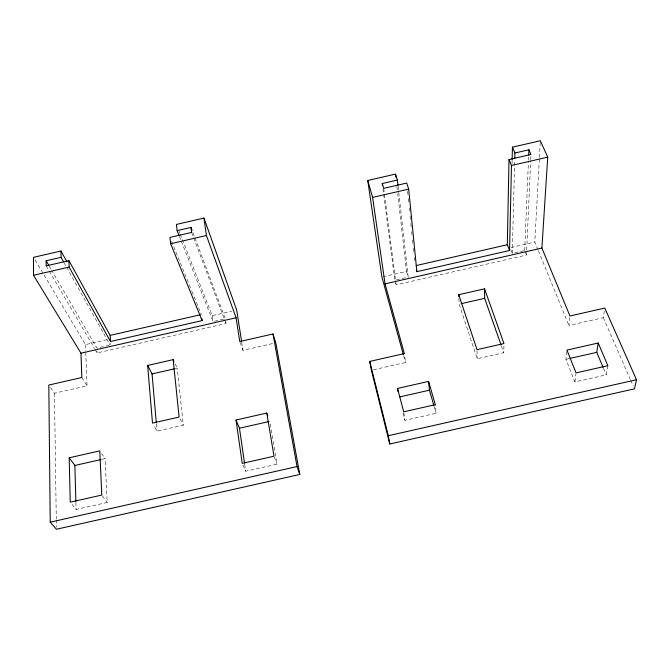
<?xml version="1.0" encoding="UTF-8"?>
<svg xmlns="http://www.w3.org/2000/svg" width="670" height="670" viewBox="0 0 670 670"><rect width="100%" height="100%" fill="white"/><g stroke="black" fill="none" stroke-linecap="round" stroke-linejoin="round"><path stroke-width="0.5" stroke-dasharray="3.35 2.51" d="M458.908 298.477L459.168 304.138L477.207 358.743L503.798 352.722L503.941 344.564M512.039 163.765L512.131 159.619M523.722 250.739L512.265 253.361L514.702 160.331M524.677 250.521L528.437 161.21M528.479 160.172L528.613 157.056M395.618 282.949L396.146 284.8L526.478 255.052L530.69 160.7M530.74 159.661L530.967 154.477M537.943 249.751L534.811 242.088L539.358 158.514M539.417 157.467L540.271 141.797M604.34 310.955L603.293 317.664L568.905 325.461L569.735 317.882M607.857 365.703L606.258 374.873L574.885 381.95L565.916 359.321L566.937 350.092M574.885 381.95L575.924 373.894M35.108 260.002L85.459 344.623L107.77 339.531M180.213 234.14L212.239 315.662L231.594 311.24M382.897 276.785L406.514 271.392L397.737 193.764M511.076 247.506L534.811 242.088M109.118 345.293L96.899 348.082L51.9 270.672M181.336 241.267L213.043 321.567L225.321 318.761L192.809 232.297M405.342 277.774L394.823 280.169L383.072 189.702M95.023 349.338L97.125 352.931L226.024 323.51L225.463 319.716M50.501 387.503L54.454 393.231L87.041 385.811L85.735 351.834M240.12 342.512L242.984 350.31L274.8 343.065M175.239 368.642L177.257 368.182L183.287 425.207L157.014 431.153L153.497 424.889M373.391 369.798L405.517 362.512L404.613 355.552M102.041 459.31L105.064 458.632L107.208 502.441L76.104 509.46L70.903 502.977M565.916 359.321L568.905 358.651M403.055 413.256L404.923 420.316L436.095 413.281L435.316 404.672M243.017 465.114L245.714 471.219L277.02 464.159L269.834 421.346M102.401 495.875L107.208 502.441M101.547 453.456L105.064 458.632M81.815 377.528L87.041 385.811M46.188 265.881L48.818 270.37M49.337 271.266L94.495 348.442M49.279 266.174L51.372 269.776M64.102 262.766L66.129 266.384M66.632 267.288L110.131 345.058L109.964 342.06M180.046 418.867L183.287 425.207M175.222 363.911L177.257 368.182M603.293 317.664L630.311 379.362M630.73 380.309L633.225 386.004M603.486 368.307L606.258 374.873M538.337 250.714L568.905 325.461M171.503 241.275L191.536 290.437M191.93 291.4L201.36 314.54M525.037 251.426L526.478 255.052M179.426 236.435L180.95 240.304M179.066 231.225L179.836 233.168M510.816 249.609L512.265 253.361M274.323 457.091L277.02 464.159M191.628 232.431L224.19 318.669M224.559 319.64L226.024 323.51M501.403 345.921L503.798 352.722M406.514 271.392L408.214 277.112L398.072 186.252M434.076 406.255L436.095 413.281M403.575 355.469L405.517 362.512M241.694 342.06L242.984 350.31M244.676 464.05L245.714 471.219M403.843 412.753L404.923 420.316M212.239 315.662L213.043 321.567M383.709 188.354L395.476 279.608M395.61 280.646L396.146 284.8M396.925 186.52L397.276 189.618M407.569 191.335L407.888 194.434M408.298 198.58L408.717 202.717M409.244 207.884L409.554 210.991M410.074 216.159L410.392 219.266M410.81 223.403L411.221 227.54M411.64 231.678L412.058 235.815M412.477 239.952L412.896 244.089M413.315 248.227L413.733 252.364M414.253 257.54L414.562 260.638M156.386 423.875L157.014 431.153M97.033 350.996L97.125 352.931M85.459 344.623L85.693 350.804M75.903 502.291L76.104 509.46M477.032 350.661L477.207 358.743M54.454 393.231L56.272 518.789M56.28 519.836L56.389 527.156"/><path stroke-width="1" d="M179.041 235.463L177.131 230.631L176.403 224.433L203.965 218.085L206.427 235.505L236.075 317.764L239.759 341.541L273 333.97L275.797 342.839L299.783 474.452L56.422 529.25L50.233 522.173L48.809 385.049L81.815 377.528L80.97 353.174L33.5 275.269L33.517 257.33L60.937 251.024L66.983 261.911M416.279 269.717L416.874 271.668L509.56 250.505L507.332 244.734L509.007 159.535L530.967 154.477L528.915 149.787L514.895 153.011L514.753 158.237M509.56 250.505L511.478 165.482L509.007 159.535M512.131 159.619L512.424 147.174L540.33 140.75L547.725 157.148L541.904 248.059L569.944 315.989L604.792 308.074L636.5 379.748L634.473 388.851L389.764 444.001L371.381 370.25L369.756 361.415L404.353 353.567L385.041 283.871L372.612 197.416L367.755 180.49L395.518 174.091L397.385 180.054L397.955 185.213M528.697 154.979L528.915 149.787M603.092 367.369L596.761 352.353L598.201 343.015L566.937 350.092L576.049 372.88L607.857 365.703L598.201 343.015M201.879 318.577L202.139 320.595L110.5 341.524L110.14 335.377L68.935 260.655L46.188 265.881L46.146 260.772L61.071 257.339L63.6 261.861M177.131 230.631L190.975 227.44L192.072 230.354M382.536 185.59L382.269 183.53L397.385 180.054M33.5 275.269L69.111 267.079L110.5 341.524M190.975 227.44L191.628 232.431L169.937 237.415L170.632 243.738L206.427 235.505M372.612 197.416L408.675 189.124L406.732 183.061L383.709 188.354L382.269 183.53M511.478 165.482L547.725 157.148M110.14 335.377L200.347 314.766M416.103 265.58L507.332 244.734M80.97 353.174L236.075 317.764M385.041 283.871L541.904 248.059M173.178 359.639L179.116 417.058L152.492 423.097L147.651 365.452L173.178 359.639L173.999 361.348M458.741 294.708L484.561 288.829L503.957 343.543L477.006 349.656L458.741 294.708L458.824 296.592M147.651 365.452L152.056 373.919L174.233 368.877M461.203 303.669L484.661 298.334L484.561 288.829M69.186 457.794L99.788 450.868L101.798 495.055L70.258 502.173L69.186 457.794L74.873 465.457L75.869 501.269M266.794 413.055L273.988 456.211L242.239 463.372L236.008 420.023L266.794 413.055L267.807 415.819M397.511 388.441L428.582 381.406L435.316 404.672L403.709 411.816L397.511 388.441L397.938 391.33M74.873 465.457L101.036 459.536M236.008 420.023L239.466 428.222L268.821 421.581M399.781 396.9L429.445 390.191L428.582 381.406M569.894 358.425L596.761 352.353M389.764 444.001L388.315 435.718L636.5 379.748M50.233 522.173L297.036 466.563L299.783 474.452M46.146 260.772L48.759 265.27M512.424 147.174L514.895 153.011M170.632 243.738L202.139 320.595M203.965 218.085L236.686 310.076L241.535 341.03M484.661 298.334L501.06 344.95M429.445 390.191L433.783 405.25M403.298 354.464L381.908 277.012L367.755 180.49M369.756 361.415L388.315 435.718M273 333.97L297.036 466.563M239.466 428.222L244.525 463.029M395.635 175.13L395.87 177.198M408.675 189.124L416.874 271.668M152.056 373.919L156.294 422.829M68.935 260.655L69.111 267.079M60.937 251.024L61.071 257.339"/></g></svg>
